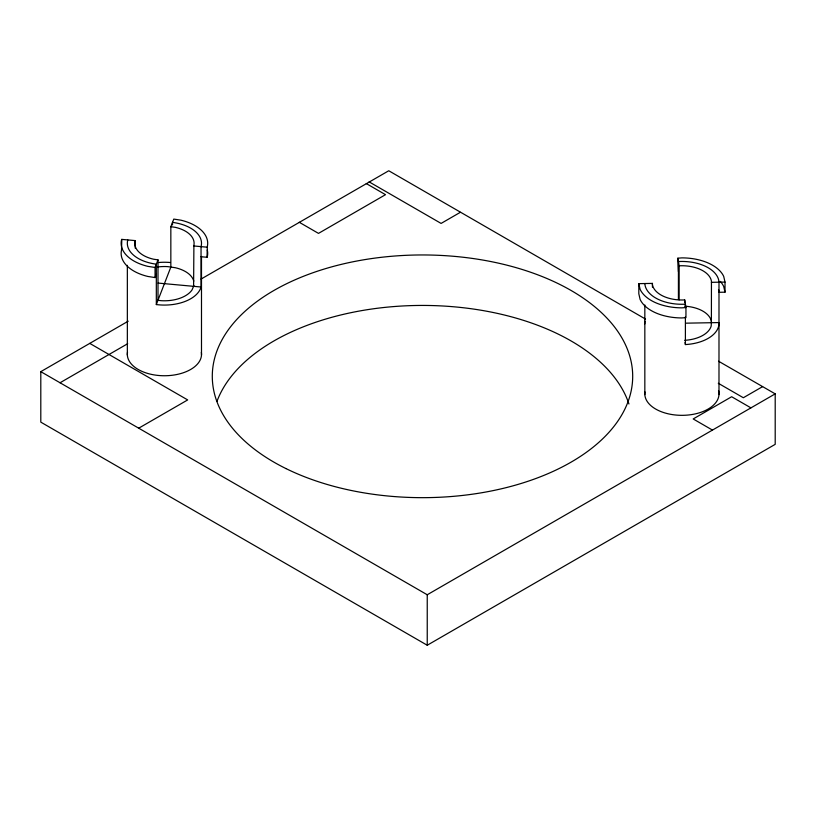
<?xml version="1.0" encoding="UTF-8"?>
<svg xmlns="http://www.w3.org/2000/svg" width="816" height="816" viewBox="0 0 816 816"><rect width="100%" height="100%" fill="white"/><g stroke="black" fill="none" stroke-linecap="round" stroke-linejoin="round"><path stroke-width="1.22" d="M652.433 283.397L652.372 284.478A29.672 17.136 0 0 0 684.706 299.921L685.95 307.54L685.95 317.638L681.911 317.944A43.279 24.98 0 0 1 640.111 299.431L638.816 293.74L638.816 283.652L652.433 283.397L652.433 287.181M711.389 322.708L711.45 281.255A29.672 17.136 0 0 0 679.116 265.812L677.872 258.193L681.911 257.876A43.279 24.98 0 0 1 723.71 276.4L725.006 282.081L725.006 292.179L718.988 292.291A37.097 21.42 0 0 0 718.549 289.609M155.05 267.475L157.998 259.865L153.49 259.202A29.672 17.136 0 0 1 134.946 241.301L135.242 240.608L121.808 239.384L121.513 240.037A43.279 24.98 0 0 0 147.89 266.373L155.05 267.475L155.05 277.573L147.89 276.461A43.279 24.98 0 0 1 121.513 250.135L121.808 239.384M172.513 224.9L172.513 222.38A37.097 21.42 0 0 1 201.052 246.626L201.052 287.008A37.097 21.42 0 0 1 156.325 304.562L170.84 267.077L170.84 226.695L173.788 219.086L180.958 220.187A43.279 24.98 0 0 1 207.325 246.524L207.029 257.275L201.052 256.724M155.05 277.573L156.325 274.278M193.596 286.324L193.902 245.259A29.672 17.136 0 0 0 175.348 227.348L170.84 226.695M193.902 285.631L192.005 289.976A29.672 17.136 0 0 1 160.997 300.676L157.998 300.247L157.998 259.865M207.029 257.275L207.325 256.622A43.279 24.98 0 0 0 207.325 250.094M201.052 279.072L388.763 170.758L645.507 319.076M718.57 361.233L775.2 393.863L775.2 444.343L427.237 645.242L40.8 422.137L40.8 371.657L128.224 321.178M60.037 382.765L127.684 343.709M460.336 212.313L441.099 223.421L369.107 181.866M138.72 428.186L187.68 399.922L89.76 343.393M762.583 386.641L743.345 397.739L718.284 383.275M427.237 645.242L427.237 594.762L775.2 393.863M685.95 307.54L681.911 307.846A43.279 24.98 0 0 1 640.111 289.333L638.816 283.652M711.389 282.326L725.006 282.081M685.593 323.177L718.988 322.575A37.097 21.42 0 0 1 685.399 344.566L685.052 342.434M193.596 245.942L207.029 247.177M158.08 283.081L201.052 287.008M366.272 183.559L385.509 194.667L318.495 233.386L299.268 222.278M750.893 407.847L731.656 396.739L693.192 418.955L712.419 430.063M40.8 371.657L427.237 594.762M725.006 292.179L723.71 286.498A43.279 24.98 0 0 0 720.293 281.418M678.422 271.636L677.872 258.193M718.988 394.587L718.988 282.193A37.097 21.42 0 0 0 678.422 261.548L678.422 299.401M685.399 306.714L685.399 304.184A37.097 21.42 0 0 1 644.834 283.54M685.399 316.802L685.399 344.566M684.706 299.921L684.706 302.45M679.116 265.812L679.116 299.88M644.834 304.99L644.834 394.587M201.491 256.489L201.491 355.001M156.325 304.562L156.325 264.18A37.097 21.42 0 0 1 127.786 239.924M135.242 240.608L135.242 248.186M127.347 265.322L127.347 355.001M718.549 390.568A37.097 21.42 0 0 1 683.074 415.324A37.097 21.42 0 0 1 644.987 391.904M216.974 401.36A210.191 121.349 0 0 1 424.799 305.439A210.191 121.349 0 0 1 628.942 403.971M201.348 352.318A37.097 21.42 0 0 1 164.424 375.748A37.097 21.42 0 0 1 127.49 352.318M158.62 262.507A37.097 21.42 0 0 1 170.228 262.507M644.834 323.921A37.097 21.42 0 0 1 644.987 321.229M684.706 340.303A29.672 17.136 0 0 0 711.175 326.104L711.45 321.637A29.672 17.136 0 0 0 684.665 306.194M157.559 266.995A29.672 17.136 0 0 1 167.841 266.638L175.348 267.73A29.672 17.136 0 0 1 193.78 281.163M285.988 468.588A210.191 121.349 0 0 0 629.167 398.432A210.191 121.349 0 0 0 352.339 261.916A210.191 121.349 0 0 0 285.988 468.588"/></g></svg>
